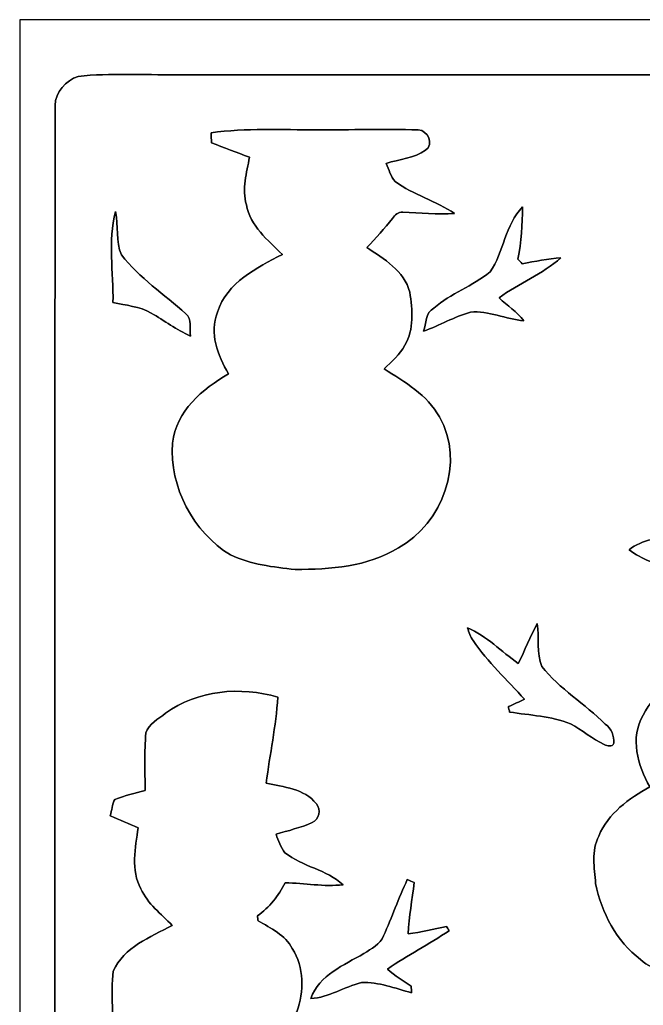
# Model space of a CAD drawing. Header units: centimetres. Extents: x -16.8 to 16.8, y -16.7 to 16.7.
# Drawn here: x -16.77 to -6.78, y 0.87 to 16.67 of the extents above; entities that cross this region are included whole.
import ezdxf

# ---------------------------------------------------------------- set-up
doc = ezdxf.new("R2010")
doc.units = ezdxf.units.CM
doc.header["$MEASUREMENT"] = 0
doc.layers.add('Layer 1', color=7, linetype='Continuous')

msp = doc.modelspace()

# ---------------------------------------------------------------- linework, layer by layer
at = {"layer": 'Layer 1', "color": 7}
for points, knots in [([(-16.77458, 16.66875), (-16.77458, 16.66875), (16.77458, 16.66875), (16.77458, 16.66875), (16.77458, 16.66875), (16.77458, 16.66875), (16.77458, -16.66875), (16.77458, -16.66875), (16.77458, -16.66875), (16.77458, -16.66875), (-16.77458, -16.66875), (-16.77458, -16.66875), (-16.77458, -16.66875), (-16.77458, -16.66875), (-16.77458, 16.66875), (-16.77458, 16.66875), (-16.77458, 16.66875), (-16.77458, 16.66875), (-16.77458, 16.66875), (-16.77458, 16.66875)], [0, 0, 0, 0, 0.16666667, 0.16666667, 0.16666667, 0.16666667, 0.33333333, 0.33333333, 0.33333333, 0.33333333, 0.5, 0.5, 0.5, 0.5, 0.66666667, 0.66666667, 0.66666667, 0.66666667, 1, 1, 1, 1]), ([(-15.83902, 15.7607), (-16.03234, 15.68944), (-16.20555, 15.51058), (-16.20767, 15.29468), (-16.20767, 15.29468), (-16.21402, 5.12198), (-16.20732, -5.05072), (-16.2112, -15.22342), (-16.2112, -15.22342), (-16.19638, -15.39981), (-16.23095, -15.60371), (-16.10501, -15.75188), (-16.10501, -15.75188), (-16.00588, -15.91733), (-15.79774, -15.98859), (-15.61218, -15.99882), (-15.61218, -15.99882), (-5.26309, -15.99847), (5.086, -15.99847), (15.43509, -15.99847), (15.43509, -15.99847), (15.68697, -15.99177), (16.02564, -16.00271), (16.17557, -15.75188), (16.17557, -15.75188), (16.33573, -15.56667), (16.30962, -15.30738), (16.31774, -15.08196), (16.31774, -15.08196), (16.3135, -5.086), (16.31774, 4.90996), (16.31562, 14.90592), (16.31562, 14.90592), (16.30257, 15.16733), (16.32867, 15.52222), (16.07044, 15.68344), (16.07044, 15.68344), (15.92827, 15.82561), (15.71731, 15.7734), (15.54057, 15.78998), (15.54057, 15.78998), (5.60387, 15.78292), (-4.33317, 15.78822), (-14.26986, 15.78716), (-14.26986, 15.78716), (-14.79268, 15.77975), (-15.31796, 15.81679), (-15.83902, 15.7607)], [0, 0, 0, 0, 0.07692308, 0.07692308, 0.07692308, 0.07692308, 0.15384615, 0.15384615, 0.15384615, 0.15384615, 0.23076923, 0.23076923, 0.23076923, 0.23076923, 0.30769231, 0.30769231, 0.30769231, 0.30769231, 0.38461538, 0.38461538, 0.38461538, 0.38461538, 0.46153846, 0.46153846, 0.46153846, 0.46153846, 0.53846154, 0.53846154, 0.53846154, 0.53846154, 0.61538462, 0.61538462, 0.61538462, 0.61538462, 0.69230769, 0.69230769, 0.69230769, 0.69230769, 0.76923077, 0.76923077, 0.76923077, 0.76923077, 0.84615385, 0.84615385, 0.84615385, 0.84615385, 1, 1, 1, 1]), ([(-13.70894, 14.85582), (-13.14697, 14.93344), (-12.57759, 14.90063), (-12.01208, 14.90592), (-12.01208, 14.90592), (-11.47092, 14.89745), (-10.92941, 14.92321), (-10.3886, 14.90098), (-10.3886, 14.90098), (-10.23655, 14.89886), (-10.13248, 14.66885), (-10.27359, 14.57713), (-10.27359, 14.57713), (-10.45633, 14.44731), (-10.69199, 14.43284), (-10.90154, 14.36441), (-10.90154, 14.36441), (-10.86062, 14.26527), (-10.83098, 14.15662), (-10.76008, 14.07372), (-10.76008, 14.07372), (-10.46515, 13.8617), (-10.10603, 13.76433), (-9.80616, 13.56078), (-9.80616, 13.56078), (-10.08415, 13.53891), (-10.36073, 13.57912), (-10.63837, 13.58336), (-10.63837, 13.58336), (-10.70857, 13.59217), (-10.76325, 13.53679), (-10.79994, 13.48458), (-10.79994, 13.48458), (-10.93223, 13.32371), (-11.06452, 13.16214), (-11.21551, 13.01821), (-11.21551, 13.01821), (-10.93717, 12.83547), (-10.61755, 12.64391), (-10.52407, 12.29924), (-10.52407, 12.29924), (-10.4835, 12.01949), (-10.44963, 11.7034), (-10.60556, 11.45011), (-10.60556, 11.45011), (-10.67999, 11.29594), (-10.82146, 11.19152), (-10.93611, 11.06946), (-10.93611, 11.06946), (-10.60344, 10.86132), (-10.24502, 10.65847), (-10.05099, 10.30076), (-10.05099, 10.30076), (-9.62942, 9.58215), (-9.99949, 8.58837), (-10.70751, 8.20385), (-10.70751, 8.20385), (-11.19823, 7.89693), (-11.79689, 7.8553), (-12.36028, 7.85636), (-12.36028, 7.85636), (-12.71164, 7.89164), (-13.07359, 7.93891), (-13.39779, 8.08814), (-13.39779, 8.08814), (-13.99469, 8.45644), (-14.37887, 9.17892), (-14.32489, 9.88131), (-14.32489, 9.88131), (-14.27551, 10.39389), (-13.84229, 10.74843), (-13.4299, 10.99361), (-13.4299, 10.99361), (-13.60276, 11.28607), (-13.7414, 11.64519), (-13.60699, 11.98174), (-13.60699, 11.98174), (-13.44895, 12.45694), (-12.98046, 12.69224), (-12.5663, 12.90708), (-12.5663, 12.90708), (-12.80054, 13.13603), (-13.07924, 13.36111), (-13.14203, 13.70365), (-13.14203, 13.70365), (-13.21929, 13.95836), (-13.13356, 14.21412), (-13.09511, 14.46636), (-13.09511, 14.46636), (-13.29866, 14.53938), (-13.50045, 14.61629), (-13.70118, 14.69707), (-13.70118, 14.69707), (-13.70401, 14.74999), (-13.70648, 14.80291), (-13.70894, 14.85582)], [0, 0, 0, 0, 0.04, 0.04, 0.04, 0.04, 0.08, 0.08, 0.08, 0.08, 0.12, 0.12, 0.12, 0.12, 0.16, 0.16, 0.16, 0.16, 0.2, 0.2, 0.2, 0.2, 0.24, 0.24, 0.24, 0.24, 0.28, 0.28, 0.28, 0.28, 0.32, 0.32, 0.32, 0.32, 0.36, 0.36, 0.36, 0.36, 0.4, 0.4, 0.4, 0.4, 0.44, 0.44, 0.44, 0.44, 0.48, 0.48, 0.48, 0.48, 0.52, 0.52, 0.52, 0.52, 0.56, 0.56, 0.56, 0.56, 0.6, 0.6, 0.6, 0.6, 0.64, 0.64, 0.64, 0.64, 0.68, 0.68, 0.68, 0.68, 0.72, 0.72, 0.72, 0.72, 0.76, 0.76, 0.76, 0.76, 0.8, 0.8, 0.8, 0.8, 0.84, 0.84, 0.84, 0.84, 0.88, 0.88, 0.88, 0.88, 0.92, 0.92, 0.92, 0.92, 1, 1, 1, 1]), ([(-15.28022, 12.13732), (-15.2721, 12.61886), (-15.36277, 13.12016), (-15.23965, 13.59182), (-15.23965, 13.59182), (-15.19096, 13.36569), (-15.23788, 13.1131), (-15.14581, 12.89756), (-15.14581, 12.89756), (-14.85618, 12.52855), (-14.4593, 12.26644), (-14.11323, 11.95493), (-14.11323, 11.95493), (-14.00881, 11.8678), (-14.0529, 11.71716), (-14.03985, 11.59651), (-14.03985, 11.59651), (-14.26069, 11.69882), (-14.45824, 11.84381), (-14.66779, 11.96657), (-14.66779, 11.96657), (-14.85512, 12.07241), (-15.07384, 12.09005), (-15.28022, 12.13732)], [0, 0, 0, 0, 0.14285714, 0.14285714, 0.14285714, 0.14285714, 0.28571429, 0.28571429, 0.28571429, 0.28571429, 0.42857143, 0.42857143, 0.42857143, 0.42857143, 0.57142857, 0.57142857, 0.57142857, 0.57142857, 0.71428571, 0.71428571, 0.71428571, 0.71428571, 1, 1, 1, 1]), ([(-9.2389, 12.62451), (-9.01277, 12.94377), (-9.00042, 13.38333), (-8.71679, 13.66767), (-8.71679, 13.66767), (-8.71714, 13.38721), (-8.74078, 13.10711), (-8.79193, 12.83123), (-8.79193, 12.83123), (-8.76935, 12.80619), (-8.74642, 12.78114), (-8.72349, 12.75609), (-8.72349, 12.75609), (-8.51747, 12.79525), (-8.31144, 12.83652), (-8.10189, 12.85381), (-8.10189, 12.85381), (-8.39788, 12.58958), (-8.77852, 12.44671), (-9.0932, 12.20823), (-9.0932, 12.20823), (-8.96514, 12.08158), (-8.80428, 11.98915), (-8.69633, 11.84204), (-8.69633, 11.84204), (-8.98525, 11.87097), (-9.25865, 12.00644), (-9.55287, 11.98174), (-9.55287, 11.98174), (-9.81357, 11.90766), (-10.04746, 11.76373), (-10.30323, 11.67589), (-10.30323, 11.67589), (-10.25596, 11.79548), (-10.28065, 11.97504), (-10.13778, 12.04277), (-10.13778, 12.04277), (-9.87143, 12.28549), (-9.51548, 12.39732), (-9.2389, 12.62451)], [0, 0, 0, 0, 0.09090909, 0.09090909, 0.09090909, 0.09090909, 0.18181818, 0.18181818, 0.18181818, 0.18181818, 0.27272727, 0.27272727, 0.27272727, 0.27272727, 0.36363636, 0.36363636, 0.36363636, 0.36363636, 0.45454545, 0.45454545, 0.45454545, 0.45454545, 0.54545455, 0.54545455, 0.54545455, 0.54545455, 0.63636364, 0.63636364, 0.63636364, 0.63636364, 0.72727273, 0.72727273, 0.72727273, 0.72727273, 0.81818182, 0.81818182, 0.81818182, 0.81818182, 1, 1, 1, 1]), ([(-6.17467, 9.48972), (-5.64339, 10.02065), (-4.80907, 10.17764), (-4.10316, 9.94481), (-4.10316, 9.94481), (-4.16207, 9.48337), (-4.24321, 9.02511), (-4.28978, 8.56192), (-4.28978, 8.56192), (-3.99556, 8.52487), (-3.65443, 8.46561), (-3.47133, 8.2042), (-3.47133, 8.2042), (-3.38984, 8.09025), (-3.49885, 7.95655), (-3.60751, 7.91386), (-3.60751, 7.91386), (-3.77684, 7.85036), (-3.95499, 7.81403), (-4.12962, 7.76781), (-4.12962, 7.76781), (-4.09998, 7.66939), (-4.07882, 7.56461), (-4.0192, 7.47854), (-4.0192, 7.47854), (-3.72498, 7.25734), (-3.35315, 7.17021), (-3.05753, 6.95078), (-3.05753, 6.95078), (-3.32352, 6.93314), (-3.5881, 6.97371), (-3.85339, 6.98077), (-3.85339, 6.98077), (-3.91442, 6.98394), (-3.98321, 6.97124), (-4.0199, 6.91691), (-4.0199, 6.91691), (-4.16419, 6.73523), (-4.30883, 6.55355), (-4.47287, 6.38881), (-4.47287, 6.38881), (-4.26156, 6.26957), (-4.01567, 6.17114), (-3.89678, 5.94501), (-3.89678, 5.94501), (-3.69499, 5.66737), (-3.66959, 5.27614), (-3.79942, 4.96253), (-3.79942, 4.96253), (-3.88056, 4.75862), (-4.05271, 4.6161), (-4.16419, 4.43159), (-4.16419, 4.43159), (-3.64772, 4.21675), (-3.19758, 3.76273), (-3.12879, 3.18805), (-3.12879, 3.18805), (-3.03848, 2.45498), (-3.52566, 1.75084), (-4.19065, 1.4732), (-4.19065, 1.4732), (-4.76321, 1.2386), (-5.4035, 1.21991), (-6.01028, 1.29469), (-6.01028, 1.29469), (-6.2932, 1.35714), (-6.60541, 1.40088), (-6.82696, 1.60443), (-6.82696, 1.60443), (-7.21536, 1.89583), (-7.45137, 2.35197), (-7.54768, 2.82011), (-7.54768, 2.82011), (-7.56603, 3.07128), (-7.61859, 3.3468), (-7.49794, 3.58105), (-7.49794, 3.58105), (-7.34554, 3.94547), (-7.01322, 4.18571), (-6.67914, 4.37127), (-6.67914, 4.37127), (-6.87035, 4.71064), (-7.00017, 5.15938), (-6.78709, 5.5178), (-6.78709, 5.5178), (-6.60083, 5.92631), (-6.17255, 6.10764), (-5.7979, 6.29849), (-5.7979, 6.29849), (-6.03991, 6.51792), (-6.31402, 6.75322), (-6.38528, 7.08872), (-6.38528, 7.08872), (-6.46007, 7.34095), (-6.39374, 7.6006), (-6.33201, 7.84719), (-6.33201, 7.84719), (-6.56237, 7.9442), (-6.80896, 8.01441), (-7.00934, 8.16927), (-7.00934, 8.16927), (-6.80226, 8.3506), (-6.50769, 8.34072), (-6.26957, 8.45891), (-6.26957, 8.45891), (-6.22088, 8.6614), (-6.26604, 8.87765), (-6.25581, 9.08473), (-6.25581, 9.08473), (-6.24628, 9.22196), (-6.2805, 9.38318), (-6.17467, 9.48972)], [0, 0, 0, 0, 0.03448276, 0.03448276, 0.03448276, 0.03448276, 0.06896552, 0.06896552, 0.06896552, 0.06896552, 0.10344828, 0.10344828, 0.10344828, 0.10344828, 0.13793103, 0.13793103, 0.13793103, 0.13793103, 0.17241379, 0.17241379, 0.17241379, 0.17241379, 0.20689655, 0.20689655, 0.20689655, 0.20689655, 0.24137931, 0.24137931, 0.24137931, 0.24137931, 0.27586207, 0.27586207, 0.27586207, 0.27586207, 0.31034483, 0.31034483, 0.31034483, 0.31034483, 0.34482759, 0.34482759, 0.34482759, 0.34482759, 0.37931034, 0.37931034, 0.37931034, 0.37931034, 0.4137931, 0.4137931, 0.4137931, 0.4137931, 0.44827586, 0.44827586, 0.44827586, 0.44827586, 0.48275862, 0.48275862, 0.48275862, 0.48275862, 0.51724138, 0.51724138, 0.51724138, 0.51724138, 0.55172414, 0.55172414, 0.55172414, 0.55172414, 0.5862069, 0.5862069, 0.5862069, 0.5862069, 0.62068966, 0.62068966, 0.62068966, 0.62068966, 0.65517241, 0.65517241, 0.65517241, 0.65517241, 0.68965517, 0.68965517, 0.68965517, 0.68965517, 0.72413793, 0.72413793, 0.72413793, 0.72413793, 0.75862069, 0.75862069, 0.75862069, 0.75862069, 0.79310345, 0.79310345, 0.79310345, 0.79310345, 0.82758621, 0.82758621, 0.82758621, 0.82758621, 0.86206897, 0.86206897, 0.86206897, 0.86206897, 0.89655172, 0.89655172, 0.89655172, 0.89655172, 0.93103448, 0.93103448, 0.93103448, 0.93103448, 1, 1, 1, 1]), ([(-8.78558, 6.34894), (-8.68045, 6.56026), (-8.59649, 6.7818), (-8.48113, 6.98817), (-8.48113, 6.98817), (-8.44127, 6.76416), (-8.50265, 6.51263), (-8.40881, 6.30026), (-8.40881, 6.30026), (-8.12588, 5.93725), (-7.7149, 5.70301), (-7.39422, 5.37669), (-7.39422, 5.37669), (-7.29262, 5.31072), (-7.24888, 5.18619), (-7.25346, 5.07048), (-7.25346, 5.07048), (-7.28239, 5.00486), (-7.35718, 5.02779), (-7.40904, 5.0479), (-7.40904, 5.0479), (-7.59883, 5.1435), (-7.76534, 5.27861), (-7.95091, 5.38092), (-7.95091, 5.38092), (-8.261, 5.50757), (-8.59861, 5.51639), (-8.92493, 5.57071), (-8.92493, 5.57071), (-8.92986, 5.59223), (-8.94009, 5.63527), (-8.94539, 5.65679), (-8.94539, 5.65679), (-8.85825, 5.6956), (-8.77147, 5.73476), (-8.68504, 5.77462), (-8.68504, 5.77462), (-8.96338, 6.08506), (-9.27347, 6.36976), (-9.51089, 6.71477), (-9.51089, 6.71477), (-9.55428, 6.77616), (-9.57439, 6.84918), (-9.60049, 6.91832), (-9.60049, 6.91832), (-9.29181, 6.78815), (-9.05545, 6.5405), (-8.78558, 6.34894)], [0, 0, 0, 0, 0.07692308, 0.07692308, 0.07692308, 0.07692308, 0.15384615, 0.15384615, 0.15384615, 0.15384615, 0.23076923, 0.23076923, 0.23076923, 0.23076923, 0.30769231, 0.30769231, 0.30769231, 0.30769231, 0.38461538, 0.38461538, 0.38461538, 0.38461538, 0.46153846, 0.46153846, 0.46153846, 0.46153846, 0.53846154, 0.53846154, 0.53846154, 0.53846154, 0.61538462, 0.61538462, 0.61538462, 0.61538462, 0.69230769, 0.69230769, 0.69230769, 0.69230769, 0.76923077, 0.76923077, 0.76923077, 0.76923077, 0.84615385, 0.84615385, 0.84615385, 0.84615385, 1, 1, 1, 1]), ([(-14.43955, 5.5499), (-13.92449, 5.91961), (-13.23763, 5.98805), (-12.63826, 5.80708), (-12.63826, 5.80708), (-12.67072, 5.34494), (-12.76385, 4.89056), (-12.82629, 4.4323), (-12.82629, 4.4323), (-12.54548, 4.36386), (-12.21775, 4.34587), (-12.02196, 4.09998), (-12.02196, 4.09998), (-11.94259, 4.00438), (-11.97257, 3.84986), (-12.08828, 3.79906), (-12.08828, 3.79906), (-12.27384, 3.71616), (-12.47352, 3.66889), (-12.66754, 3.60997), (-12.66754, 3.60997), (-12.62592, 3.50873), (-12.59558, 3.39866), (-12.52432, 3.31294), (-12.52432, 3.31294), (-12.24174, 3.0921), (-11.86109, 3.04306), (-11.59122, 2.80247), (-11.59122, 2.80247), (-11.8999, 2.76331), (-12.20999, 2.83069), (-12.51903, 2.8321), (-12.51903, 2.8321), (-12.6305, 2.62819), (-12.77091, 2.43664), (-12.96458, 2.30364), (-12.96458, 2.30364), (-12.96211, 2.28318), (-12.95753, 2.24155), (-12.95541, 2.22074), (-12.95541, 2.22074), (-12.75151, 2.10714), (-12.51938, 1.99602), (-12.40684, 1.77765), (-12.40684, 1.77765), (-12.21952, 1.4792), (-12.20999, 1.08761), (-12.33699, 0.76447), (-12.33699, 0.76447), (-12.44388, 0.6036), (-12.57688, 0.4632), (-12.7, 0.31503), (-12.7, 0.31503), (-12.32182, 0.11289), (-11.9567, -0.15064), (-11.76443, -0.54681), (-11.76443, -0.54681), (-11.46598, -1.25201), (-11.77819, -2.1396), (-12.43683, -2.51954), (-12.43683, -2.51954), (-12.93036, -2.84798), (-13.55372, -2.89101), (-14.1291, -2.87973), (-14.1291, -2.87973), (-14.52316, -2.89595), (-14.90028, -2.75908), (-15.26575, -2.62996), (-15.26575, -2.62996), (-15.31091, -1.65594), (-15.31338, -0.67874), (-15.25482, 0.29457), (-15.25482, 0.29457), (-15.27563, 0.66746), (-15.32043, 1.04211), (-15.27739, 1.41499), (-15.27739, 1.41499), (-15.1063, 1.80234), (-14.68226, 1.9625), (-14.33195, 2.14983), (-14.33195, 2.14983), (-14.5094, 2.33433), (-14.72671, 2.49449), (-14.83148, 2.73544), (-14.83148, 2.73544), (-14.9987, 3.03459), (-14.92179, 3.39584), (-14.87664, 3.71651), (-14.87664, 3.71651), (-15.02728, 3.77966), (-15.17756, 3.84281), (-15.32749, 3.90666), (-15.32749, 3.90666), (-15.29362, 3.9945), (-15.29786, 4.0894), (-15.24917, 4.16983), (-15.24917, 4.16983), (-15.09289, 4.23228), (-14.92709, 4.26579), (-14.76657, 4.31483), (-14.76657, 4.31483), (-14.76587, 4.62139), (-14.77821, 4.92901), (-14.75352, 5.23487), (-14.75352, 5.23487), (-14.70731, 5.38304), (-14.55349, 5.45959), (-14.43955, 5.5499)], [0, 0, 0, 0, 0.03571429, 0.03571429, 0.03571429, 0.03571429, 0.07142857, 0.07142857, 0.07142857, 0.07142857, 0.10714286, 0.10714286, 0.10714286, 0.10714286, 0.14285714, 0.14285714, 0.14285714, 0.14285714, 0.17857143, 0.17857143, 0.17857143, 0.17857143, 0.21428571, 0.21428571, 0.21428571, 0.21428571, 0.25, 0.25, 0.25, 0.25, 0.28571429, 0.28571429, 0.28571429, 0.28571429, 0.32142857, 0.32142857, 0.32142857, 0.32142857, 0.35714286, 0.35714286, 0.35714286, 0.35714286, 0.39285714, 0.39285714, 0.39285714, 0.39285714, 0.42857143, 0.42857143, 0.42857143, 0.42857143, 0.46428571, 0.46428571, 0.46428571, 0.46428571, 0.5, 0.5, 0.5, 0.5, 0.53571429, 0.53571429, 0.53571429, 0.53571429, 0.57142857, 0.57142857, 0.57142857, 0.57142857, 0.60714286, 0.60714286, 0.60714286, 0.60714286, 0.64285714, 0.64285714, 0.64285714, 0.64285714, 0.67857143, 0.67857143, 0.67857143, 0.67857143, 0.71428571, 0.71428571, 0.71428571, 0.71428571, 0.75, 0.75, 0.75, 0.75, 0.78571429, 0.78571429, 0.78571429, 0.78571429, 0.82142857, 0.82142857, 0.82142857, 0.82142857, 0.85714286, 0.85714286, 0.85714286, 0.85714286, 0.89285714, 0.89285714, 0.89285714, 0.89285714, 0.92857143, 0.92857143, 0.92857143, 0.92857143, 1, 1, 1, 1]), ([(-10.56464, 2.88466), (-10.52865, 2.86914), (-10.49232, 2.85362), (-10.45598, 2.83774), (-10.45598, 2.83774), (-10.48385, 2.56293), (-10.53888, 2.29059), (-10.55264, 2.01401), (-10.55264, 2.01401), (-10.34521, 2.04364), (-10.14024, 2.08739), (-9.93634, 2.13466), (-9.93634, 2.13466), (-9.9254, 2.11702), (-9.90283, 2.08139), (-9.89154, 2.0634), (-9.89154, 2.0634), (-10.2175, 1.85279), (-10.56217, 1.67146), (-10.88143, 1.45027), (-10.88143, 1.45027), (-10.76607, 1.34303), (-10.63131, 1.26118), (-10.50114, 1.17334), (-10.50114, 1.17334), (-10.50008, 1.14759), (-10.49796, 1.09608), (-10.4969, 1.07068), (-10.4969, 1.07068), (-10.76113, 1.14018), (-11.02289, 1.24495), (-11.30053, 1.23402), (-11.30053, 1.23402), (-11.57499, 1.16664), (-11.82017, 0.99236), (-12.1091, 0.97861), (-12.1091, 0.97861), (-11.97539, 1.35643), (-11.57993, 1.51306), (-11.26067, 1.69933), (-11.26067, 1.69933), (-11.14178, 1.77447), (-11.00138, 1.84468), (-10.94458, 1.98155), (-10.94458, 1.98155), (-10.81088, 2.2793), (-10.70363, 2.58904), (-10.56464, 2.88466)], [0, 0, 0, 0, 0.07692308, 0.07692308, 0.07692308, 0.07692308, 0.15384615, 0.15384615, 0.15384615, 0.15384615, 0.23076923, 0.23076923, 0.23076923, 0.23076923, 0.30769231, 0.30769231, 0.30769231, 0.30769231, 0.38461538, 0.38461538, 0.38461538, 0.38461538, 0.46153846, 0.46153846, 0.46153846, 0.46153846, 0.53846154, 0.53846154, 0.53846154, 0.53846154, 0.61538462, 0.61538462, 0.61538462, 0.61538462, 0.69230769, 0.69230769, 0.69230769, 0.69230769, 0.76923077, 0.76923077, 0.76923077, 0.76923077, 0.84615385, 0.84615385, 0.84615385, 0.84615385, 1, 1, 1, 1])]:
    msp.add_open_spline(points, degree=3, knots=knots, dxfattribs=at)
at = {"layer": 'Layer 1', "color": 250}
for points, knots in [([(-15.83902, 15.7607), (-15.31796, 15.81679), (-14.79268, 15.77975), (-14.26986, 15.78716), (-14.26986, 15.78716), (-4.33317, 15.78822), (5.60387, 15.78292), (15.54057, 15.78998), (15.54057, 15.78998), (15.71731, 15.7734), (15.92827, 15.82561), (16.07044, 15.68344), (16.07044, 15.68344), (16.32867, 15.52222), (16.30257, 15.16733), (16.31562, 14.90592), (16.31562, 14.90592), (16.31774, 4.90996), (16.3135, -5.086), (16.31774, -15.08196), (16.31774, -15.08196), (16.30962, -15.30738), (16.33573, -15.56667), (16.17557, -15.75188), (16.17557, -15.75188), (16.02564, -16.00271), (15.68697, -15.99177), (15.43509, -15.99847), (15.43509, -15.99847), (5.086, -15.99847), (-5.26309, -15.99847), (-15.61218, -15.99882), (-15.61218, -15.99882), (-15.79774, -15.98859), (-16.00588, -15.91733), (-16.10501, -15.75188), (-16.10501, -15.75188), (-16.23095, -15.60371), (-16.19638, -15.39981), (-16.2112, -15.22342), (-16.2112, -15.22342), (-16.20732, -5.05072), (-16.21402, 5.12198), (-16.20767, 15.29468), (-16.20767, 15.29468), (-16.20555, 15.51058), (-16.03234, 15.68944), (-15.83902, 15.7607), (-15.83902, 15.7607), (-15.83902, 15.7607), (-15.83902, 15.7607), (-15.83902, 15.7607)], [0, 0, 0, 0, 0.07142857, 0.07142857, 0.07142857, 0.07142857, 0.14285714, 0.14285714, 0.14285714, 0.14285714, 0.21428571, 0.21428571, 0.21428571, 0.21428571, 0.28571429, 0.28571429, 0.28571429, 0.28571429, 0.35714286, 0.35714286, 0.35714286, 0.35714286, 0.42857143, 0.42857143, 0.42857143, 0.42857143, 0.5, 0.5, 0.5, 0.5, 0.57142857, 0.57142857, 0.57142857, 0.57142857, 0.64285714, 0.64285714, 0.64285714, 0.64285714, 0.71428571, 0.71428571, 0.71428571, 0.71428571, 0.78571429, 0.78571429, 0.78571429, 0.78571429, 0.85714286, 0.85714286, 0.85714286, 0.85714286, 1, 1, 1, 1]), ([(-13.70894, 14.85582), (-13.70648, 14.80291), (-13.70401, 14.74999), (-13.70118, 14.69707), (-13.70118, 14.69707), (-13.50045, 14.61629), (-13.29866, 14.53938), (-13.09511, 14.46636), (-13.09511, 14.46636), (-13.13356, 14.21412), (-13.21929, 13.95836), (-13.14203, 13.70365), (-13.14203, 13.70365), (-13.07924, 13.36111), (-12.80054, 13.13603), (-12.5663, 12.90708), (-12.5663, 12.90708), (-12.98046, 12.69224), (-13.44895, 12.45694), (-13.60699, 11.98174), (-13.60699, 11.98174), (-13.7414, 11.64519), (-13.60276, 11.28607), (-13.4299, 10.99361), (-13.4299, 10.99361), (-13.84229, 10.74843), (-14.27551, 10.39389), (-14.32489, 9.88131), (-14.32489, 9.88131), (-14.37887, 9.17892), (-13.99469, 8.45644), (-13.39779, 8.08814), (-13.39779, 8.08814), (-13.07359, 7.93891), (-12.71164, 7.89164), (-12.36028, 7.85636), (-12.36028, 7.85636), (-11.79689, 7.8553), (-11.19823, 7.89693), (-10.70751, 8.20385), (-10.70751, 8.20385), (-9.99949, 8.58837), (-9.62942, 9.58215), (-10.05099, 10.30076), (-10.05099, 10.30076), (-10.24502, 10.65847), (-10.60344, 10.86132), (-10.93611, 11.06946), (-10.93611, 11.06946), (-10.82146, 11.19152), (-10.67999, 11.29594), (-10.60556, 11.45011), (-10.60556, 11.45011), (-10.44963, 11.7034), (-10.4835, 12.01949), (-10.52407, 12.29924), (-10.52407, 12.29924), (-10.61755, 12.64391), (-10.93717, 12.83547), (-11.21551, 13.01821), (-11.21551, 13.01821), (-11.06452, 13.16214), (-10.93223, 13.32371), (-10.79994, 13.48458), (-10.79994, 13.48458), (-10.76325, 13.53679), (-10.70857, 13.59217), (-10.63837, 13.58336), (-10.63837, 13.58336), (-10.36073, 13.57912), (-10.08415, 13.53891), (-9.80616, 13.56078), (-9.80616, 13.56078), (-10.10603, 13.76433), (-10.46515, 13.8617), (-10.76008, 14.07372), (-10.76008, 14.07372), (-10.83098, 14.15662), (-10.86062, 14.26527), (-10.90154, 14.36441), (-10.90154, 14.36441), (-10.69199, 14.43284), (-10.45633, 14.44731), (-10.27359, 14.57713), (-10.27359, 14.57713), (-10.13248, 14.66885), (-10.23655, 14.89886), (-10.3886, 14.90098), (-10.3886, 14.90098), (-10.92941, 14.92321), (-11.47092, 14.89745), (-12.01208, 14.90592), (-12.01208, 14.90592), (-12.57759, 14.90063), (-13.14697, 14.93344), (-13.70894, 14.85582), (-13.70894, 14.85582), (-13.70894, 14.85582), (-13.70894, 14.85582), (-13.70894, 14.85582)], [0, 0, 0, 0, 0.03846154, 0.03846154, 0.03846154, 0.03846154, 0.07692308, 0.07692308, 0.07692308, 0.07692308, 0.11538462, 0.11538462, 0.11538462, 0.11538462, 0.15384615, 0.15384615, 0.15384615, 0.15384615, 0.19230769, 0.19230769, 0.19230769, 0.19230769, 0.23076923, 0.23076923, 0.23076923, 0.23076923, 0.26923077, 0.26923077, 0.26923077, 0.26923077, 0.30769231, 0.30769231, 0.30769231, 0.30769231, 0.34615385, 0.34615385, 0.34615385, 0.34615385, 0.38461538, 0.38461538, 0.38461538, 0.38461538, 0.42307692, 0.42307692, 0.42307692, 0.42307692, 0.46153846, 0.46153846, 0.46153846, 0.46153846, 0.5, 0.5, 0.5, 0.5, 0.53846154, 0.53846154, 0.53846154, 0.53846154, 0.57692308, 0.57692308, 0.57692308, 0.57692308, 0.61538462, 0.61538462, 0.61538462, 0.61538462, 0.65384615, 0.65384615, 0.65384615, 0.65384615, 0.69230769, 0.69230769, 0.69230769, 0.69230769, 0.73076923, 0.73076923, 0.73076923, 0.73076923, 0.76923077, 0.76923077, 0.76923077, 0.76923077, 0.80769231, 0.80769231, 0.80769231, 0.80769231, 0.84615385, 0.84615385, 0.84615385, 0.84615385, 0.88461538, 0.88461538, 0.88461538, 0.88461538, 0.92307692, 0.92307692, 0.92307692, 0.92307692, 1, 1, 1, 1]), ([(-15.28022, 12.13732), (-15.07384, 12.09005), (-14.85512, 12.07241), (-14.66779, 11.96657), (-14.66779, 11.96657), (-14.45824, 11.84381), (-14.26069, 11.69882), (-14.03985, 11.59651), (-14.03985, 11.59651), (-14.0529, 11.71716), (-14.00881, 11.8678), (-14.11323, 11.95493), (-14.11323, 11.95493), (-14.4593, 12.26644), (-14.85618, 12.52855), (-15.14581, 12.89756), (-15.14581, 12.89756), (-15.23788, 13.1131), (-15.19096, 13.36569), (-15.23965, 13.59182), (-15.23965, 13.59182), (-15.36277, 13.12016), (-15.2721, 12.61886), (-15.28022, 12.13732), (-15.28022, 12.13732), (-15.28022, 12.13732), (-15.28022, 12.13732), (-15.28022, 12.13732)], [0, 0, 0, 0, 0.125, 0.125, 0.125, 0.125, 0.25, 0.25, 0.25, 0.25, 0.375, 0.375, 0.375, 0.375, 0.5, 0.5, 0.5, 0.5, 0.625, 0.625, 0.625, 0.625, 0.75, 0.75, 0.75, 0.75, 1, 1, 1, 1]), ([(-9.2389, 12.62451), (-9.51548, 12.39732), (-9.87143, 12.28549), (-10.13778, 12.04277), (-10.13778, 12.04277), (-10.28065, 11.97504), (-10.25596, 11.79548), (-10.30323, 11.67589), (-10.30323, 11.67589), (-10.04746, 11.76373), (-9.81357, 11.90766), (-9.55287, 11.98174), (-9.55287, 11.98174), (-9.25865, 12.00644), (-8.98525, 11.87097), (-8.69633, 11.84204), (-8.69633, 11.84204), (-8.80428, 11.98915), (-8.96514, 12.08158), (-9.0932, 12.20823), (-9.0932, 12.20823), (-8.77852, 12.44671), (-8.39788, 12.58958), (-8.10189, 12.85381), (-8.10189, 12.85381), (-8.31144, 12.83652), (-8.51747, 12.79525), (-8.72349, 12.75609), (-8.72349, 12.75609), (-8.74642, 12.78114), (-8.76935, 12.80619), (-8.79193, 12.83123), (-8.79193, 12.83123), (-8.74078, 13.10711), (-8.71714, 13.38721), (-8.71679, 13.66767), (-8.71679, 13.66767), (-9.00042, 13.38333), (-9.01277, 12.94377), (-9.2389, 12.62451), (-9.2389, 12.62451), (-9.2389, 12.62451), (-9.2389, 12.62451), (-9.2389, 12.62451)], [0, 0, 0, 0, 0.08333333, 0.08333333, 0.08333333, 0.08333333, 0.16666667, 0.16666667, 0.16666667, 0.16666667, 0.25, 0.25, 0.25, 0.25, 0.33333333, 0.33333333, 0.33333333, 0.33333333, 0.41666667, 0.41666667, 0.41666667, 0.41666667, 0.5, 0.5, 0.5, 0.5, 0.58333333, 0.58333333, 0.58333333, 0.58333333, 0.66666667, 0.66666667, 0.66666667, 0.66666667, 0.75, 0.75, 0.75, 0.75, 0.83333333, 0.83333333, 0.83333333, 0.83333333, 1, 1, 1, 1]), ([(-6.17467, 9.48972), (-6.2805, 9.38318), (-6.24628, 9.22196), (-6.25581, 9.08473), (-6.25581, 9.08473), (-6.26604, 8.87765), (-6.22088, 8.6614), (-6.26957, 8.45891), (-6.26957, 8.45891), (-6.50769, 8.34072), (-6.80226, 8.3506), (-7.00934, 8.16927), (-7.00934, 8.16927), (-6.80896, 8.01441), (-6.56237, 7.9442), (-6.33201, 7.84719), (-6.33201, 7.84719), (-6.39374, 7.6006), (-6.46007, 7.34095), (-6.38528, 7.08872), (-6.38528, 7.08872), (-6.31402, 6.75322), (-6.03991, 6.51792), (-5.7979, 6.29849), (-5.7979, 6.29849), (-6.17255, 6.10764), (-6.60083, 5.92631), (-6.78709, 5.5178), (-6.78709, 5.5178), (-7.00017, 5.15938), (-6.87035, 4.71064), (-6.67914, 4.37127), (-6.67914, 4.37127), (-7.01322, 4.18571), (-7.34554, 3.94547), (-7.49794, 3.58105), (-7.49794, 3.58105), (-7.61859, 3.3468), (-7.56603, 3.07128), (-7.54768, 2.82011), (-7.54768, 2.82011), (-7.45137, 2.35197), (-7.21536, 1.89583), (-6.82696, 1.60443), (-6.82696, 1.60443), (-6.60541, 1.40088), (-6.2932, 1.35714), (-6.01028, 1.29469), (-6.01028, 1.29469), (-5.4035, 1.21991), (-4.76321, 1.2386), (-4.19065, 1.4732), (-4.19065, 1.4732), (-3.52566, 1.75084), (-3.03848, 2.45498), (-3.12879, 3.18805), (-3.12879, 3.18805), (-3.19758, 3.76273), (-3.64772, 4.21675), (-4.16419, 4.43159), (-4.16419, 4.43159), (-4.05271, 4.6161), (-3.88056, 4.75862), (-3.79942, 4.96253), (-3.79942, 4.96253), (-3.66959, 5.27614), (-3.69499, 5.66737), (-3.89678, 5.94501), (-3.89678, 5.94501), (-4.01567, 6.17114), (-4.26156, 6.26957), (-4.47287, 6.38881), (-4.47287, 6.38881), (-4.30883, 6.55355), (-4.16419, 6.73523), (-4.0199, 6.91691), (-4.0199, 6.91691), (-3.98321, 6.97124), (-3.91442, 6.98394), (-3.85339, 6.98077), (-3.85339, 6.98077), (-3.5881, 6.97371), (-3.32352, 6.93314), (-3.05753, 6.95078), (-3.05753, 6.95078), (-3.35315, 7.17021), (-3.72498, 7.25734), (-4.0192, 7.47854), (-4.0192, 7.47854), (-4.07882, 7.56461), (-4.09998, 7.66939), (-4.12962, 7.76781), (-4.12962, 7.76781), (-3.95499, 7.81403), (-3.77684, 7.85036), (-3.60751, 7.91386), (-3.60751, 7.91386), (-3.49885, 7.95655), (-3.38984, 8.09025), (-3.47133, 8.2042), (-3.47133, 8.2042), (-3.65443, 8.46561), (-3.99556, 8.52487), (-4.28978, 8.56192), (-4.28978, 8.56192), (-4.24321, 9.02511), (-4.16207, 9.48337), (-4.10316, 9.94481), (-4.10316, 9.94481), (-4.80907, 10.17764), (-5.64339, 10.02065), (-6.17467, 9.48972), (-6.17467, 9.48972), (-6.17467, 9.48972), (-6.17467, 9.48972), (-6.17467, 9.48972)], [0, 0, 0, 0, 0.03333333, 0.03333333, 0.03333333, 0.03333333, 0.06666667, 0.06666667, 0.06666667, 0.06666667, 0.1, 0.1, 0.1, 0.1, 0.13333333, 0.13333333, 0.13333333, 0.13333333, 0.16666667, 0.16666667, 0.16666667, 0.16666667, 0.2, 0.2, 0.2, 0.2, 0.23333333, 0.23333333, 0.23333333, 0.23333333, 0.26666667, 0.26666667, 0.26666667, 0.26666667, 0.3, 0.3, 0.3, 0.3, 0.33333333, 0.33333333, 0.33333333, 0.33333333, 0.36666667, 0.36666667, 0.36666667, 0.36666667, 0.4, 0.4, 0.4, 0.4, 0.43333333, 0.43333333, 0.43333333, 0.43333333, 0.46666667, 0.46666667, 0.46666667, 0.46666667, 0.5, 0.5, 0.5, 0.5, 0.53333333, 0.53333333, 0.53333333, 0.53333333, 0.56666667, 0.56666667, 0.56666667, 0.56666667, 0.6, 0.6, 0.6, 0.6, 0.63333333, 0.63333333, 0.63333333, 0.63333333, 0.66666667, 0.66666667, 0.66666667, 0.66666667, 0.7, 0.7, 0.7, 0.7, 0.73333333, 0.73333333, 0.73333333, 0.73333333, 0.76666667, 0.76666667, 0.76666667, 0.76666667, 0.8, 0.8, 0.8, 0.8, 0.83333333, 0.83333333, 0.83333333, 0.83333333, 0.86666667, 0.86666667, 0.86666667, 0.86666667, 0.9, 0.9, 0.9, 0.9, 0.93333333, 0.93333333, 0.93333333, 0.93333333, 1, 1, 1, 1]), ([(-8.78558, 6.34894), (-9.05545, 6.5405), (-9.29181, 6.78815), (-9.60049, 6.91832), (-9.60049, 6.91832), (-9.57439, 6.84918), (-9.55428, 6.77616), (-9.51089, 6.71477), (-9.51089, 6.71477), (-9.27347, 6.36976), (-8.96338, 6.08506), (-8.68504, 5.77462), (-8.68504, 5.77462), (-8.77147, 5.73476), (-8.85825, 5.6956), (-8.94539, 5.65679), (-8.94539, 5.65679), (-8.94009, 5.63527), (-8.92986, 5.59223), (-8.92493, 5.57071), (-8.92493, 5.57071), (-8.59861, 5.51639), (-8.261, 5.50757), (-7.95091, 5.38092), (-7.95091, 5.38092), (-7.76534, 5.27861), (-7.59883, 5.1435), (-7.40904, 5.0479), (-7.40904, 5.0479), (-7.35718, 5.02779), (-7.28239, 5.00486), (-7.25346, 5.07048), (-7.25346, 5.07048), (-7.24888, 5.18619), (-7.29262, 5.31072), (-7.39422, 5.37669), (-7.39422, 5.37669), (-7.7149, 5.70301), (-8.12588, 5.93725), (-8.40881, 6.30026), (-8.40881, 6.30026), (-8.50265, 6.51263), (-8.44127, 6.76416), (-8.48113, 6.98817), (-8.48113, 6.98817), (-8.59649, 6.7818), (-8.68045, 6.56026), (-8.78558, 6.34894), (-8.78558, 6.34894), (-8.78558, 6.34894), (-8.78558, 6.34894), (-8.78558, 6.34894)], [0, 0, 0, 0, 0.07142857, 0.07142857, 0.07142857, 0.07142857, 0.14285714, 0.14285714, 0.14285714, 0.14285714, 0.21428571, 0.21428571, 0.21428571, 0.21428571, 0.28571429, 0.28571429, 0.28571429, 0.28571429, 0.35714286, 0.35714286, 0.35714286, 0.35714286, 0.42857143, 0.42857143, 0.42857143, 0.42857143, 0.5, 0.5, 0.5, 0.5, 0.57142857, 0.57142857, 0.57142857, 0.57142857, 0.64285714, 0.64285714, 0.64285714, 0.64285714, 0.71428571, 0.71428571, 0.71428571, 0.71428571, 0.78571429, 0.78571429, 0.78571429, 0.78571429, 0.85714286, 0.85714286, 0.85714286, 0.85714286, 1, 1, 1, 1]), ([(-14.43955, 5.5499), (-14.55349, 5.45959), (-14.70731, 5.38304), (-14.75352, 5.23487), (-14.75352, 5.23487), (-14.77821, 4.92901), (-14.76587, 4.62139), (-14.76657, 4.31483), (-14.76657, 4.31483), (-14.92709, 4.26579), (-15.09289, 4.23228), (-15.24917, 4.16983), (-15.24917, 4.16983), (-15.29786, 4.0894), (-15.29362, 3.9945), (-15.32749, 3.90666), (-15.32749, 3.90666), (-15.17756, 3.84281), (-15.02728, 3.77966), (-14.87664, 3.71651), (-14.87664, 3.71651), (-14.92179, 3.39584), (-14.9987, 3.03459), (-14.83148, 2.73544), (-14.83148, 2.73544), (-14.72671, 2.49449), (-14.5094, 2.33433), (-14.33195, 2.14983), (-14.33195, 2.14983), (-14.68226, 1.9625), (-15.1063, 1.80234), (-15.27739, 1.41499), (-15.27739, 1.41499), (-15.32043, 1.04211), (-15.27563, 0.66746), (-15.25482, 0.29457), (-15.25482, 0.29457), (-15.31338, -0.67874), (-15.31091, -1.65594), (-15.26575, -2.62996), (-15.26575, -2.62996), (-14.90028, -2.75908), (-14.52316, -2.89595), (-14.1291, -2.87973), (-14.1291, -2.87973), (-13.55372, -2.89101), (-12.93036, -2.84798), (-12.43683, -2.51954), (-12.43683, -2.51954), (-11.77819, -2.1396), (-11.46598, -1.25201), (-11.76443, -0.54681), (-11.76443, -0.54681), (-11.9567, -0.15064), (-12.32182, 0.11289), (-12.7, 0.31503), (-12.7, 0.31503), (-12.57688, 0.4632), (-12.44388, 0.6036), (-12.33699, 0.76447), (-12.33699, 0.76447), (-12.20999, 1.08761), (-12.21952, 1.4792), (-12.40684, 1.77765), (-12.40684, 1.77765), (-12.51938, 1.99602), (-12.75151, 2.10714), (-12.95541, 2.22074), (-12.95541, 2.22074), (-12.95753, 2.24155), (-12.96211, 2.28318), (-12.96458, 2.30364), (-12.96458, 2.30364), (-12.77091, 2.43664), (-12.6305, 2.62819), (-12.51903, 2.8321), (-12.51903, 2.8321), (-12.20999, 2.83069), (-11.8999, 2.76331), (-11.59122, 2.80247), (-11.59122, 2.80247), (-11.86109, 3.04306), (-12.24174, 3.0921), (-12.52432, 3.31294), (-12.52432, 3.31294), (-12.59558, 3.39866), (-12.62592, 3.50873), (-12.66754, 3.60997), (-12.66754, 3.60997), (-12.47352, 3.66889), (-12.27384, 3.71616), (-12.08828, 3.79906), (-12.08828, 3.79906), (-11.97257, 3.84986), (-11.94259, 4.00438), (-12.02196, 4.09998), (-12.02196, 4.09998), (-12.21775, 4.34587), (-12.54548, 4.36386), (-12.82629, 4.4323), (-12.82629, 4.4323), (-12.76385, 4.89056), (-12.67072, 5.34494), (-12.63826, 5.80708), (-12.63826, 5.80708), (-13.23763, 5.98805), (-13.92449, 5.91961), (-14.43955, 5.5499), (-14.43955, 5.5499), (-14.43955, 5.5499), (-14.43955, 5.5499), (-14.43955, 5.5499)], [0, 0, 0, 0, 0.03448276, 0.03448276, 0.03448276, 0.03448276, 0.06896552, 0.06896552, 0.06896552, 0.06896552, 0.10344828, 0.10344828, 0.10344828, 0.10344828, 0.13793103, 0.13793103, 0.13793103, 0.13793103, 0.17241379, 0.17241379, 0.17241379, 0.17241379, 0.20689655, 0.20689655, 0.20689655, 0.20689655, 0.24137931, 0.24137931, 0.24137931, 0.24137931, 0.27586207, 0.27586207, 0.27586207, 0.27586207, 0.31034483, 0.31034483, 0.31034483, 0.31034483, 0.34482759, 0.34482759, 0.34482759, 0.34482759, 0.37931034, 0.37931034, 0.37931034, 0.37931034, 0.4137931, 0.4137931, 0.4137931, 0.4137931, 0.44827586, 0.44827586, 0.44827586, 0.44827586, 0.48275862, 0.48275862, 0.48275862, 0.48275862, 0.51724138, 0.51724138, 0.51724138, 0.51724138, 0.55172414, 0.55172414, 0.55172414, 0.55172414, 0.5862069, 0.5862069, 0.5862069, 0.5862069, 0.62068966, 0.62068966, 0.62068966, 0.62068966, 0.65517241, 0.65517241, 0.65517241, 0.65517241, 0.68965517, 0.68965517, 0.68965517, 0.68965517, 0.72413793, 0.72413793, 0.72413793, 0.72413793, 0.75862069, 0.75862069, 0.75862069, 0.75862069, 0.79310345, 0.79310345, 0.79310345, 0.79310345, 0.82758621, 0.82758621, 0.82758621, 0.82758621, 0.86206897, 0.86206897, 0.86206897, 0.86206897, 0.89655172, 0.89655172, 0.89655172, 0.89655172, 0.93103448, 0.93103448, 0.93103448, 0.93103448, 1, 1, 1, 1]), ([(-10.56464, 2.88466), (-10.70363, 2.58904), (-10.81088, 2.2793), (-10.94458, 1.98155), (-10.94458, 1.98155), (-11.00138, 1.84468), (-11.14178, 1.77447), (-11.26067, 1.69933), (-11.26067, 1.69933), (-11.57993, 1.51306), (-11.97539, 1.35643), (-12.1091, 0.97861), (-12.1091, 0.97861), (-11.82017, 0.99236), (-11.57499, 1.16664), (-11.30053, 1.23402), (-11.30053, 1.23402), (-11.02289, 1.24495), (-10.76113, 1.14018), (-10.4969, 1.07068), (-10.4969, 1.07068), (-10.49796, 1.09608), (-10.50008, 1.14759), (-10.50114, 1.17334), (-10.50114, 1.17334), (-10.63131, 1.26118), (-10.76607, 1.34303), (-10.88143, 1.45027), (-10.88143, 1.45027), (-10.56217, 1.67146), (-10.2175, 1.85279), (-9.89154, 2.0634), (-9.89154, 2.0634), (-9.90283, 2.08139), (-9.9254, 2.11702), (-9.93634, 2.13466), (-9.93634, 2.13466), (-10.14024, 2.08739), (-10.34521, 2.04364), (-10.55264, 2.01401), (-10.55264, 2.01401), (-10.53888, 2.29059), (-10.48385, 2.56293), (-10.45598, 2.83774), (-10.45598, 2.83774), (-10.49232, 2.85362), (-10.52865, 2.86914), (-10.56464, 2.88466), (-10.56464, 2.88466), (-10.56464, 2.88466), (-10.56464, 2.88466), (-10.56464, 2.88466)], [0, 0, 0, 0, 0.07142857, 0.07142857, 0.07142857, 0.07142857, 0.14285714, 0.14285714, 0.14285714, 0.14285714, 0.21428571, 0.21428571, 0.21428571, 0.21428571, 0.28571429, 0.28571429, 0.28571429, 0.28571429, 0.35714286, 0.35714286, 0.35714286, 0.35714286, 0.42857143, 0.42857143, 0.42857143, 0.42857143, 0.5, 0.5, 0.5, 0.5, 0.57142857, 0.57142857, 0.57142857, 0.57142857, 0.64285714, 0.64285714, 0.64285714, 0.64285714, 0.71428571, 0.71428571, 0.71428571, 0.71428571, 0.78571429, 0.78571429, 0.78571429, 0.78571429, 0.85714286, 0.85714286, 0.85714286, 0.85714286, 1, 1, 1, 1])]:
    msp.add_open_spline(points, degree=3, knots=knots, dxfattribs=at)

doc.saveas('drawing.dxf')
